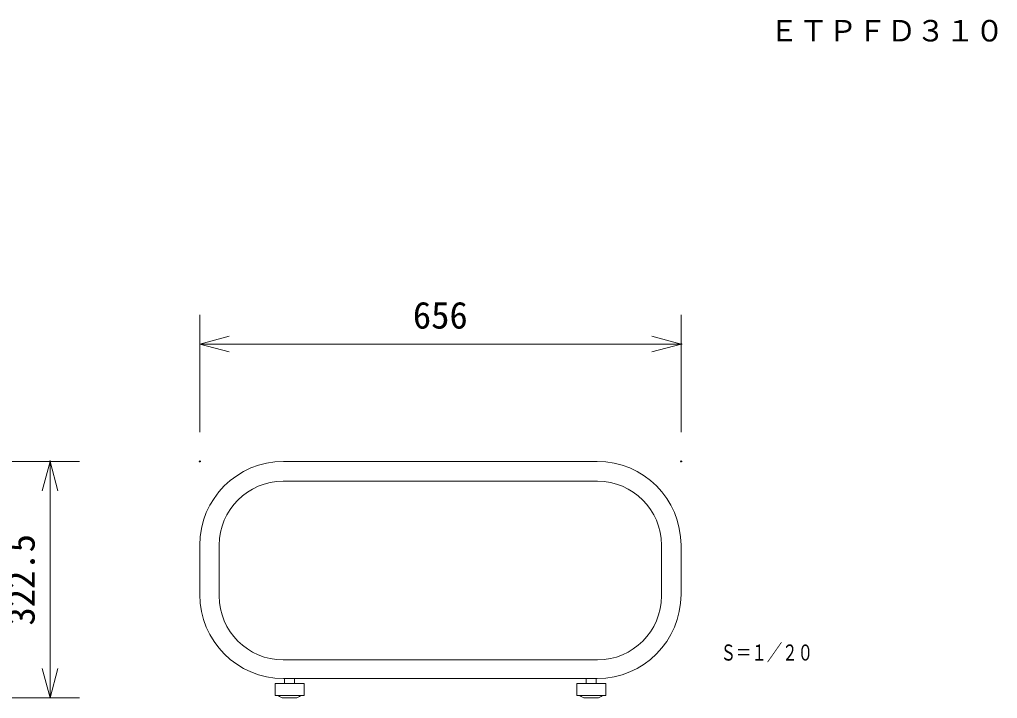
# Model space of a CAD drawing. Units: millimetres, scale not verified. Extents: x -63 to 62, y -57 to 57.
# Drawn here: x -6.9 to 59.8, y 2.6 to 48.9 of the extents above; entities that cross this region are included whole.
import ezdxf
from ezdxf.enums import TextEntityAlignment as Align

# ---------------------------------------------------------------- set-up
doc = ezdxf.new("R2010")
doc.units = ezdxf.units.MM
doc.header["$LTSCALE"] = 0.125
doc.header["$PDMODE"] = 32
doc.header["$PDSIZE"] = 0.0625
for name, color, linetype, lineweight in [('0-0_0', 7, 'Continuous', 9), ('0-5_S1', 7, 'Continuous', 18), ('0-6_SUNPO', 7, 'Continuous', 9)]:
    doc.layers.add(name, color=color, linetype=linetype, lineweight=lineweight)
doc.layers.add('0-4_TOUROKU', color=7, linetype='Continuous')
doc.layers.add('0-7_Defpoints', color=7, linetype='Continuous')
doc.styles.add('ＭＳ ゴシック', font='')
doc.styles.get('ＭＳ ゴシック').set_extended_font_data('MS Gothic')

# ---------------------------------------------------------------- blocks, each defined once
blk = doc.blocks.new('_OPEN30')
at = {"layer": '0-0_0'}
blk.add_line((0, 0), (-1, 0), dxfattribs=at)
blk.add_lwpolyline([(-1, 0.26795), (0, 0), (-1, -0.26795)], dxfattribs=at)
blk = doc.blocks.new('D9')
at = {"layer": '0-6_SUNPO'}
for p, q in [((-9.0042, 19.6246), (-1.0042, 19.6246)), ((-3.0042, 5.4996), (-3.0042, 17.6246)), ((-9.0042, 3.4996), (-1.0042, 3.4996))]:
    blk.add_line(p, q, dxfattribs=at)
at = {"layer": '0-7_Defpoints'}
for p in [(-11.0042, 19.6246), (-3.0042, 19.6246), (-11.0042, 3.4996)]:
    blk.add_point(p, dxfattribs=at)
at = {"layer": '0-6_SUNPO', "xscale": 2, "yscale": 2}
for p, rotation in [((-3.0042, 19.6246), 90), ((-3.0042, 3.4996), 270)]:
    blk.add_blockref('_OPEN30', p, dxfattribs=dict(at, rotation=rotation))
at = {"layer": '0-6_SUNPO', "style": 'ＭＳ ゴシック'}
blk.add_text('322.5', height=1.833, rotation=90, dxfattribs=at).set_placement((-3.5042, 8.4371), align=Align.BOTTOM_LEFT)
blk = doc.blocks.new('D8')
at = {"layer": '0-6_SUNPO'}
for p, q in [((7.1881, 21.6246), (7.1881, 29.6246)), ((39.9881, 21.6246), (39.9881, 29.6246)), ((9.1881, 27.6246), (37.9881, 27.6246))]:
    blk.add_line(p, q, dxfattribs=at)
at = {"layer": '0-7_Defpoints'}
for p in [(39.9881, 27.6246), (7.1881, 19.6246), (39.9881, 19.6246)]:
    blk.add_point(p, dxfattribs=at)
at = {"layer": '0-6_SUNPO', "xscale": 2, "yscale": 2, "rotation": 180}
blk.add_blockref('_OPEN30', (7.1881, 27.6246), dxfattribs=at)
at = {"layer": '0-6_SUNPO', "xscale": 2, "yscale": 2}
blk.add_blockref('_OPEN30', (39.9881, 27.6246), dxfattribs=at)
at = {"layer": '0-6_SUNPO', "style": 'ＭＳ ゴシック'}
blk.add_text('656', height=1.833, dxfattribs=at).set_placement((21.7131, 28.1246), align=Align.BOTTOM_LEFT)

msp = doc.modelspace()

# ---------------------------------------------------------------- linework, layer by layer
at = {"layer": '0-5_S1'}
for p, q in [((11.1045, 18.7933), (32.474, 18.7933)), ((11.0739, 17.4374), (32.5046, 17.4374)), ((5.3893, 9.7129), (5.3893, 13.0781)), ((6.7195, 9.62), (6.7195, 13.0829)), ((36.8591, 9.62), (36.8591, 13.0829)), ((38.1893, 9.7129), (38.1893, 13.0781)), ((11.0739, 5.2656), (32.5046, 5.2656)), ((32.474, 3.9977), (11.1045, 3.9977)), ((11.1637, 3.9977), (11.1637, 3.6451)), ((11.8468, 3.9977), (11.8468, 3.6451)), ((31.0929, 3.6451), (33.0692, 3.6451)), ((31.0929, 2.8268), (31.0929, 3.6451)), ((31.7214, 3.9977), (31.7214, 3.6451)), ((32.4046, 3.9977), (32.4046, 3.6451)), ((33.0692, 3.6451), (33.0692, 2.8268)), ((11.902, 2.6683), (11.1085, 2.6683)), ((33.0692, 2.8268), (31.0929, 2.8268)), ((32.4597, 2.6683), (31.6663, 2.6683))]:
    msp.add_line(p, q, dxfattribs=at)
msp.add_lwpolyline([(12.5114, 2.8268), (10.5351, 2.8268), (10.5351, 3.6451), (12.5114, 3.6451)], close=True, dxfattribs=at)
for centre, radius, start, end in [((11.1045, 13.0781), 5.7152, 90, 180), ((32.474, 13.0781), 5.7152, 0, 90), ((11.0739, 13.0829), 4.3544, 90, 180), ((32.5046, 13.0829), 4.3544, 0, 90), ((11.1045, 9.7129), 5.7152, 180, 270), ((11.0739, 9.62), 4.3544, 180, 270), ((32.474, 9.7129), 5.7152, 270, 360), ((32.5046, 9.62), 4.3544, 270, 0), ((11.1817, 3.3475), 0.6832, 229.66385, 263.85052), ((11.8288, 3.3475), 0.6832, 276.14948, 310.33615), ((31.7395, 3.3475), 0.6832, 229.66385, 263.85052), ((32.3866, 3.3475), 0.6832, 276.14948, 310.33615)]:
    msp.add_arc(centre, radius, start, end, dxfattribs=at)

# ---------------------------------------------------------------- block references
at = {"layer": '0-6_SUNPO'}
for name in ['D8', 'D9']:
    msp.add_blockref(name, (-1.7989, -0.8313), dxfattribs=at)

# ---------------------------------------------------------------- texts
at = {"layer": '0-4_TOUROKU', "style": 'ＭＳ ゴシック'}
msp.add_text('ＥＴＰＦＤ３１０', height=1.466, dxfattribs=at).set_placement((44.2124, 46.9749), align=Align.BOTTOM_LEFT)
at = {"layer": '0-4_TOUROKU', "style": 'ＭＳ ゴシック', "width": 0.7}
msp.add_text('Ｓ＝１／２０', height=1.1, dxfattribs=at).set_placement((40.8833, 4.8867), align=Align.BOTTOM_LEFT)

doc.saveas('drawing.dxf')
